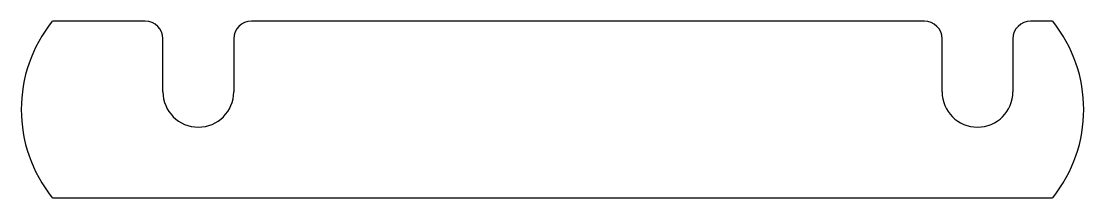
# Model space of a CAD drawing. Header units: millimetres. Extents: x -45 to 45, y -4.5 to 10.5.
import ezdxf

# ---------------------------------------------------------------- set-up
doc = ezdxf.new("R2010")
doc.units = ezdxf.units.MM

msp = doc.modelspace()

# ---------------------------------------------------------------- linework, layer by layer
at = {"color": 7}
for p, q in [((-34.5, 10.5), (-42.367, 10.5)), ((31.5, 10.5), (-25.5, 10.5)), ((42.367, 10.5), (40.5, 10.5)), ((-33, 4.5), (-33, 9)), ((-27, 9), (-27, 4.5)), ((33, 4.5), (33, 9)), ((39, 9), (39, 4.5)), ((-42.367, -4.5), (42.367, -4.5))]:
    msp.add_line(p, q, dxfattribs=at)
for centre, radius, start, end in [((-33, 3), 12, 141.31781, 218.68219), ((-34.5, 9), 1.5, 360, 90), ((-25.5, 9), 1.5, 90, 180), ((31.5, 9), 1.5, 360, 90), ((40.5, 9), 1.5, 90, 180), ((33, 3), 12, 321.31781, 38.68219), ((-30, 4.5), 3, 180, 0), ((36, 4.5), 3, 180, 0)]:
    msp.add_arc(centre, radius, start, end, dxfattribs=at)

doc.saveas('drawing.dxf')
